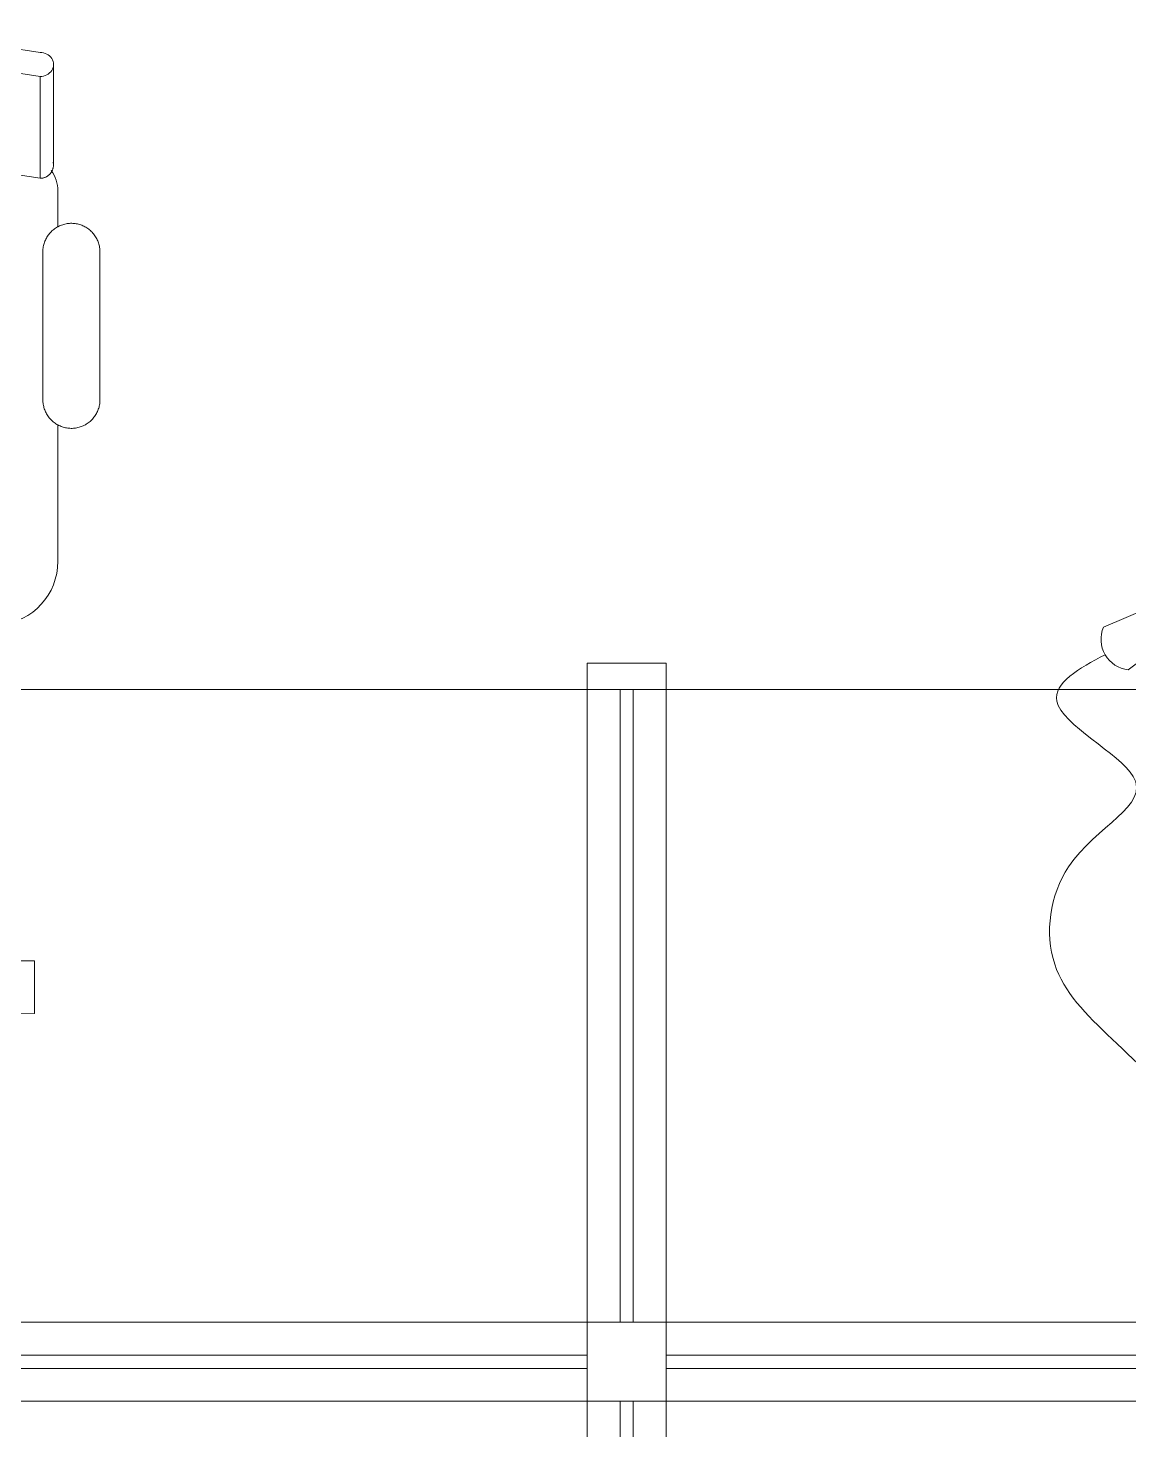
# Model space of a CAD drawing. Header units: inches. Extents: x 1 to 4333, y -575 to 1753.
# Drawn here: x 3252.4 to 3294.2, y 1315 to 1368.2 of the extents above; entities that cross this region are included whole.
import ezdxf

# ---------------------------------------------------------------- set-up
doc = ezdxf.new("R2010")
doc.units = ezdxf.units.IN
doc.header["$MEASUREMENT"] = 0
doc.layers.add('I-FURN-PNLS', color=30, linetype='Continuous', lineweight=9)

# ---------------------------------------------------------------- blocks, each defined once
blk = doc.blocks.new('Benching - 5_-0_ bench-V1-New Construction - Tel_Data_Elec Plan')
at = {"layer": 'I-FURN-PNLS'}
for p, q in [((19.902, 28.639), (18.094, 27.866)), ((19.038, 26.242), (20.604, 27.43)), ((1.5, 26.5), (-1.5, 26.5)), ((-1.5, 26.5), (-1.5, 25.5)), ((1.5, 25.5), (1.5, 26.5)), ((-0.25, 25.5), (-1.5, 25.5)), ((-1.5, 25.5), (-1.5, 1.5)), ((-1.5, 25.5), (-0.25, 25.5)), ((0.25, 25.5), (-0.25, 25.5)), ((-0.25, 25.5), (-0.25, 1.5)), ((0.25, 1.5), (0.25, 25.5)), ((1.5, 25.5), (0.25, 25.5)), ((0.25, 25.5), (1.5, 25.5)), ((1.5, 1.5), (1.5, 25.5)), ((61.5, 25.5), (1.5, 25.5)), ((-1.5, 1.5), (-0.25, 1.5)), ((-0.25, 1.5), (-1.5, 1.5)), ((-1.5, 1.5), (-1.5, 0.25)), ((-0.25, 1.5), (0.25, 1.5)), ((0.25, 1.5), (1.5, 1.5)), ((1.5, 1.5), (0.25, 1.5)), ((61.5, 1.5), (1.5, 1.5)), ((1.5, 1.5), (1.5, 0.25)), ((1.5, 0.25), (1.5, 1.5)), ((61.5, 0.25), (1.5, 0.25)), ((1.5, 0.25), (1.5, -0.25)), ((-1.5, -0.25), (-1.5, -1.5)), ((1.5, -0.25), (61.5, -0.25)), ((1.5, -0.25), (1.5, -1.5)), ((1.5, -1.5), (1.5, -0.25)), ((-1.5, -1.5), (-0.25, -1.5)), ((0.25, -1.5), (1.5, -1.5)), ((1.5, -1.5), (61.5, -1.5))]:
    blk.add_line(p, q, dxfattribs=at)
blk.add_arc((19.17, 27.405), 1.17, 156.8209, 263.5101, dxfattribs=at)
blk.add_open_spline([(31.461, 9.279), (24.214, 4.503), (21.056, 10.978), (15.491, 13.684), (16.357, 19.807), (21.521, 21.682), (14.874, 24.965), (17.162, 26.308), (18.158, 26.817)], degree=3, knots=[0, 0, 0, 0, 4.203758, 11.310205, 15.301003, 21.109862, 25.639067, 29.008441, 29.008441, 29.008441, 29.008441], dxfattribs=at)
blk = doc.blocks.new('Benching - 5_-0_ bench-V2-New Construction - Tel_Data_Elec Plan')
at = {"layer": 'I-FURN-PNLS'}
for p, q in [((40.741, 44.89), (40.741, 48.751)), ((41.412, 43.042), (41.412, 44.414)), ((40.843, 42.098), (40.843, 36.49)), ((43.012, 36.49), (43.012, 42.098)), ((41.412, 30.362), (41.412, 35.543)), ((64.5, 26.5), (61.5, 26.5)), ((61.5, 26.5), (61.5, 25.5)), ((64.5, 25.5), (64.5, 26.5)), ((61.5, 25.5), (1.5, 25.5)), ((62.75, 25.5), (61.5, 25.5)), ((61.5, 25.5), (61.5, 1.5)), ((61.5, 25.5), (62.75, 25.5)), ((63.25, 25.5), (62.75, 25.5)), ((62.75, 25.5), (62.75, 1.5)), ((63.25, 1.5), (63.25, 25.5)), ((64.5, 25.5), (63.25, 25.5)), ((63.25, 25.5), (64.5, 25.5)), ((64.5, 1.5), (64.5, 25.5)), ((40.522, 15.211), (22.396, 15.116)), ((40.532, 13.211), (40.522, 15.211)), ((22.406, 13.116), (40.532, 13.211)), ((61.5, 1.5), (1.5, 1.5)), ((61.5, 0.25), (61.5, 1.5)), ((61.5, 1.5), (62.75, 1.5)), ((62.75, 1.5), (61.5, 1.5)), ((61.5, 1.5), (61.5, 0.25)), ((62.75, 1.5), (63.25, 1.5)), ((63.25, 1.5), (64.5, 1.5)), ((64.5, 1.5), (63.25, 1.5)), ((64.5, 0.25), (64.5, 1.5)), ((61.5, 0.25), (1.5, 0.25)), ((61.5, -0.25), (61.5, 0.25)), ((1.5, -0.25), (61.5, -0.25)), ((61.5, -1.5), (61.5, -0.25)), ((61.5, -0.25), (61.5, -1.5)), ((64.5, -1.5), (64.5, -0.25)), ((1.5, -1.5), (61.5, -1.5)), ((61.5, -1.5), (62.75, -1.5)), ((63.25, -1.5), (64.5, -1.5))]:
    blk.add_line(p, q, dxfattribs=at)
at = {"layer": 'I-FURN-PNLS', "flags": 128}
for points in [[(41.248, 45.396), (41.248, 45.426), (41.248, 45.517), (41.248, 45.668), (41.248, 45.88), (41.248, 46.152), (41.248, 46.483), (41.248, 46.872), (41.248, 47.32), (41.248, 47.826), (41.248, 48.389), (41.248, 49.007), (41.248, 49.208)], [(40.741, 44.889), (38.641, 45.208), (36.531, 45.443), (34.412, 45.594), (32.29, 45.66), (30.166, 45.641), (28.045, 45.537), (25.93, 45.348), (23.824, 45.075), (22.57, 44.871)], [(41.248, 45.396), (41.247, 45.376), (41.246, 45.355), (41.244, 45.335), (41.241, 45.315), (41.238, 45.295), (41.233, 45.275), (41.228, 45.256), (41.222, 45.236), (41.215, 45.217), (41.208, 45.198), (41.199, 45.18), (41.19, 45.162), (41.181, 45.144), (41.17, 45.126), (41.159, 45.109), (41.147, 45.093), (41.135, 45.077), (41.122, 45.061), (41.108, 45.046), (41.094, 45.032), (41.079, 45.018), (41.064, 45.005), (41.048, 44.992), (41.031, 44.98), (41.015, 44.969), (40.997, 44.958), (40.98, 44.948), (40.962, 44.939), (40.943, 44.931), (40.924, 44.923), (40.905, 44.916), (40.886, 44.91), (40.866, 44.904), (40.847, 44.9), (40.827, 44.896), (40.807, 44.893), (40.787, 44.891), (40.766, 44.889), (40.746, 44.889), (40.741, 44.889)], [(41.248, 45.598), (41.248, 45.472), (41.248, 45.406), (41.248, 45.396)], [(43.012, 42.098), (43.011, 42.142), (43.008, 42.185), (43.004, 42.228), (42.998, 42.271), (42.99, 42.314), (42.981, 42.356), (42.969, 42.398), (42.957, 42.439), (42.942, 42.48), (42.926, 42.521), (42.908, 42.56), (42.889, 42.599), (42.868, 42.637), (42.846, 42.674), (42.822, 42.711), (42.797, 42.746), (42.77, 42.78), (42.743, 42.813), (42.713, 42.845), (42.683, 42.876), (42.651, 42.906), (42.618, 42.934), (42.584, 42.961), (42.549, 42.986), (42.513, 43.011), (42.476, 43.033), (42.438, 43.054), (42.4, 43.074), (42.36, 43.092), (42.32, 43.109), (42.28, 43.124), (42.238, 43.137), (42.197, 43.149), (42.154, 43.158), (42.112, 43.167), (42.069, 43.173), (42.026, 43.178), (41.983, 43.181), (41.939, 43.182), (41.896, 43.182), (41.853, 43.18), (41.809, 43.176), (41.766, 43.17), (41.724, 43.163), (41.681, 43.154), (41.639, 43.143), (41.598, 43.131), (41.557, 43.117), (41.516, 43.101), (41.476, 43.084), (41.437, 43.065), (41.399, 43.045), (41.362, 43.023), (41.325, 43), (41.29, 42.975), (41.255, 42.949), (41.222, 42.921), (41.189, 42.892), (41.158, 42.862), (41.128, 42.831), (41.099, 42.798), (41.072, 42.764), (41.046, 42.73), (41.022, 42.694), (40.999, 42.657), (40.977, 42.62), (40.957, 42.581), (40.938, 42.542), (40.921, 42.502), (40.906, 42.462), (40.892, 42.42), (40.88, 42.379), (40.87, 42.337), (40.861, 42.294), (40.854, 42.251), (40.849, 42.208), (40.846, 42.165), (40.844, 42.122), (40.843, 42.098)], [(40.843, 36.49), (40.844, 36.447), (40.847, 36.403), (40.851, 36.36), (40.857, 36.317), (40.865, 36.275), (40.875, 36.232), (40.886, 36.19), (40.898, 36.149), (40.913, 36.108), (40.929, 36.068), (40.947, 36.028), (40.966, 35.989), (40.987, 35.951), (41.009, 35.914), (41.033, 35.878), (41.058, 35.843), (41.085, 35.808), (41.113, 35.775), (41.142, 35.743), (41.172, 35.712), (41.204, 35.683), (41.237, 35.655), (41.271, 35.628), (41.306, 35.602), (41.342, 35.578), (41.379, 35.555), (41.417, 35.534), (41.455, 35.514), (41.495, 35.496), (41.535, 35.48), (41.575, 35.465), (41.617, 35.452), (41.658, 35.44), (41.701, 35.43), (41.743, 35.422), (41.786, 35.415), (41.829, 35.41), (41.872, 35.407), (41.916, 35.406), (41.959, 35.406), (42.002, 35.409), (42.046, 35.412), (42.089, 35.418), (42.131, 35.425), (42.174, 35.434), (42.216, 35.445), (42.257, 35.457), (42.298, 35.471), (42.339, 35.487), (42.379, 35.504), (42.418, 35.523), (42.456, 35.544), (42.493, 35.565), (42.53, 35.589), (42.566, 35.614), (42.6, 35.64), (42.634, 35.667), (42.666, 35.696), (42.697, 35.726), (42.727, 35.758), (42.756, 35.79), (42.783, 35.824), (42.809, 35.859), (42.833, 35.895), (42.856, 35.931), (42.878, 35.969), (42.898, 36.007), (42.917, 36.046), (42.934, 36.086), (42.949, 36.127), (42.963, 36.168), (42.975, 36.21), (42.985, 36.252), (42.994, 36.294), (43.001, 36.337), (43.006, 36.38), (43.01, 36.423), (43.011, 36.467), (43.012, 36.49)]]:
    blk.add_lwpolyline(points, dxfattribs=at)
at = {"layer": 'I-FURN-PNLS'}
for centre, radius, start, end in [((40.094, 44.414), 1.319, 360, 35.7227), ((38.993, 30.362), 2.419, 275.3193, 360)]:
    blk.add_arc(centre, radius, start, end, dxfattribs=at)
for centre, major_axis, ratio, start_param, end_param in [((31.705, 1.694), (54.092, 0), 0.899459, 1.402966, 1.74368), ((31.705, 1.694), (53.092, 0), 0.899459, 1.399774, 1.74371), ((40.741, 49.208), (0.507, 0), 0.899459, 4.712389, 7.853982), ((40.741, 45.598), (-0.507, 0), 0.99468, 2.879793, 3.141593)]:
    blk.add_ellipse(centre, major_axis=major_axis, ratio=ratio, start_param=start_param, end_param=end_param, dxfattribs=at)
blk = doc.blocks.new('Benching - 5_-0_ bench-V3-New Construction - Tel_Data_Elec Plan')
at = {"layer": 'I-FURN-PNLS'}
for p, q in [((-0.25, 1.5), (-1.5, 1.5)), ((-1.5, 1.5), (-1.5, 0.25)), ((1.5, 1.5), (0.25, 1.5)), ((61.5, 1.5), (1.5, 1.5)), ((1.5, 1.5), (1.5, 0.25)), ((1.5, 0.25), (1.5, 1.5)), ((61.5, 0.25), (1.5, 0.25)), ((1.5, 0.25), (1.5, -0.25)), ((-1.5, -0.25), (-1.5, -1.5)), ((1.5, -0.25), (61.5, -0.25)), ((1.5, -0.25), (1.5, -1.5)), ((1.5, -1.5), (1.5, -0.25)), ((-0.25, -1.5), (-1.5, -1.5)), ((-1.5, -1.5), (-1.5, -25.5)), ((-1.5, -1.5), (-0.25, -1.5)), ((0.25, -1.5), (-0.25, -1.5)), ((-0.25, -1.5), (-0.25, -25.5)), ((0.25, -25.5), (0.25, -1.5)), ((1.5, -1.5), (0.25, -1.5)), ((0.25, -1.5), (1.5, -1.5)), ((1.5, -25.5), (1.5, -1.5)), ((1.5, -1.5), (61.5, -1.5))]:
    blk.add_line(p, q, dxfattribs=at)
blk = doc.blocks.new('Benching - 5_-0_ bench-V4-New Construction - Tel_Data_Elec Plan')
at = {"layer": 'I-FURN-PNLS'}
for p, q in [((61.5, 1.5), (1.5, 1.5)), ((61.5, 0.25), (61.5, 1.5)), ((62.75, 1.5), (61.5, 1.5)), ((61.5, 1.5), (61.5, 0.25)), ((64.5, 1.5), (63.25, 1.5)), ((64.5, 0.25), (64.5, 1.5)), ((61.5, 0.25), (1.5, 0.25)), ((61.5, -0.25), (61.5, 0.25)), ((1.5, -0.25), (61.5, -0.25)), ((61.5, -1.5), (61.5, -0.25)), ((61.5, -0.25), (61.5, -1.5)), ((64.5, -1.5), (64.5, -0.25)), ((1.5, -1.5), (61.5, -1.5)), ((62.75, -1.5), (61.5, -1.5)), ((61.5, -1.5), (61.5, -25.5)), ((61.5, -1.5), (62.75, -1.5)), ((63.25, -1.5), (62.75, -1.5)), ((62.75, -1.5), (62.75, -25.5)), ((63.25, -25.5), (63.25, -1.5)), ((64.5, -1.5), (63.25, -1.5)), ((63.25, -1.5), (64.5, -1.5)), ((64.5, -25.5), (64.5, -1.5))]:
    blk.add_line(p, q, dxfattribs=at)

msp = doc.modelspace()

# ---------------------------------------------------------------- block references
at = {"layer": 'I-FURN-PNLS'}
for name, p in [('Benching - 5_-0_ bench-V2-New Construction - Tel_Data_Elec Plan', (3212.158, 1317.565)), ('Benching - 5_-0_ bench-V1-New Construction - Tel_Data_Elec Plan', (3275.158, 1317.565)), ('Benching - 5_-0_ bench-V4-New Construction - Tel_Data_Elec Plan', (3212.158, 1317.565)), ('Benching - 5_-0_ bench-V3-New Construction - Tel_Data_Elec Plan', (3275.158, 1317.565))]:
    msp.add_blockref(name, p, dxfattribs=at)

doc.saveas('drawing.dxf')
